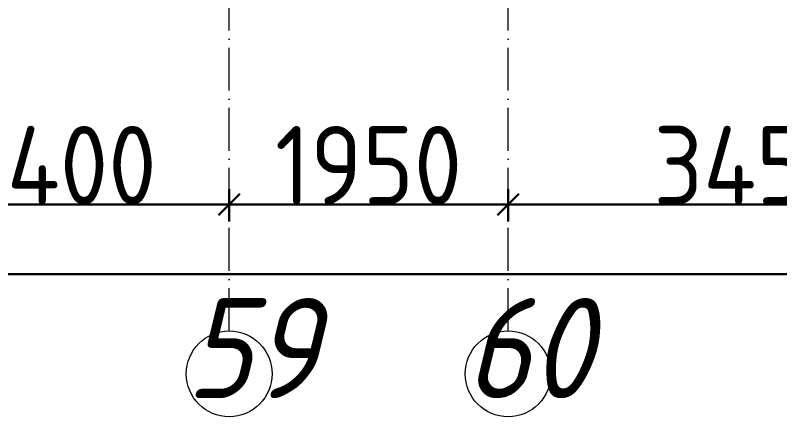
# Model space of a CAD drawing. Header units: millimetres. Extents: x -12989 to 629078, y -109036 to 555275.
# Drawn here: x 365975 to 371320, y -91946 to -89139 of the extents above; entities that cross this region are included whole.
import ezdxf

# ---------------------------------------------------------------- set-up
doc = ezdxf.new("R2010")
doc.units = ezdxf.units.MM
doc.linetypes.add('50_200_ШТРИХ_1Т_ш5_п1_п1_', pattern=[700, 500, -100, 0, -100])
for name, color, linetype, lineweight in [('4 -стяжа', 7, 'Continuous', 30), ('A-____-____-DIMS', 7, 'Continuous', 9), ('S-GRID-____-IDEN', 7, 'Continuous', 9), ('S-GRID-____-OTLN-1', 7, '50_200_ШТРИХ_1Т_ш5_п1_п1_', 9)]:
    doc.layers.add(name, color=color, linetype=linetype, lineweight=lineweight)
doc.layers.get('4 -стяжа').off()
doc.styles.add('ISOCPEUR_I', font='isocpeui.ttf', dxfattribs={"width": 0.9, "height": 2.5})
doc.styles.add('ISOCPEUR_I_9', font='isocpeui.ttf', dxfattribs={"width": 0.9, "height": 250})
doc.styles.add('СПДС', font='isocpeur.ttf', dxfattribs={"width": 0.9})
doc.dimstyles.new('ISO-2_5_0_9К_БОЛЬШОЙ_ОСИ', dxfattribs={"dimscale": 304.8, "dimtxt": 248.995294, "dimasz": 0.492126, "dimexe": 0.393701, "dimexo": 0, "dimgap": 0, "dimtad": 1, "dimdec": 0, "dimzin": 0, "dimdsep": 46, "dimtxsty": 'ISOCPEUR_I_9', "dimblk1": 'OBLIQUE', "dimblk2": 'OBLIQUE', "dimsah": 1, "dimcen": 0.09, "dimdle": 0.393701, "dimazin": 0, "dimtfac": 1, "dimtdec": 4, "dimtix": 1, "dimtmove": 0, "dimatfit": 3, "dimfxl": 1, "dimtvp": 1, "dimtolj": 1, "dimtzin": 0, "dimarcsym": 2})

# ---------------------------------------------------------------- blocks, each defined once
blk = doc.blocks.new('Ось сетки - Круг_Ø6_00__ISO-2_5_0_9K_-25732049-АР1_План отверстий 3 этажа в осях 1-64_А-ГГ')
at = {"layer": 'S-GRID-____-IDEN'}
blk.add_circle((0, 0), 3, dxfattribs=at)
blk = doc.blocks.new('_Oblique')
at = {"color": 0, "linetype": 'ByBlock', "lineweight": -2}
blk.add_line((-0.5, -0.5), (0.5, 0.5), dxfattribs=at)
blk = doc.blocks.new('*D2930')
at = {"layer": 'A-____-____-DIMS', "color": 0, "lineweight": -2, "transparency": 16777216}
for p, q in [((365070.7, -90355.9), (365070.7, -90582)), ((367470.7, -90355.9), (367470.7, -90582)), ((364950.7, -90462), (367590.7, -90462))]:
    blk.add_line(p, q, dxfattribs=at)
at = {"layer": 'Defpoints', "color": 0, "transparency": 16777216}
for p in [(365070.7, -90355.9), (367470.7, -90355.9), (367470.7, -90462)]:
    blk.add_point(p, dxfattribs=at)
at = {"layer": 'A-____-____-DIMS', "color": 0, "lineweight": -2, "transparency": 16777216, "xscale": 150, "yscale": 150, "zscale": 150, "rotation": 180}
blk.add_blockref('_Oblique', (365070.7, -90462), dxfattribs=at)
at = {"layer": 'A-____-____-DIMS', "color": 0, "lineweight": -2, "transparency": 16777216, "xscale": 150, "yscale": 150, "zscale": 150}
blk.add_blockref('_Oblique', (367470.7, -90462), dxfattribs=at)
at = {"layer": 'A-____-____-DIMS', "color": 0, "transparency": 16777216, "insert": (366270.7, -90187.7), "char_height": 548.64, "attachment_point": 5, "style": 'СПДС'}
blk.add_mtext('\\A1;2400', dxfattribs=at)
blk = doc.blocks.new('*D2931')
at = {"layer": 'A-____-____-DIMS', "color": 0, "lineweight": -2, "transparency": 16777216}
for p, q in [((367470.7, -90355.9), (367470.7, -90582)), ((369420.7, -90355.9), (369420.7, -90582)), ((367350.7, -90462), (369540.7, -90462))]:
    blk.add_line(p, q, dxfattribs=at)
at = {"layer": 'Defpoints', "color": 0, "transparency": 16777216}
for p in [(367470.7, -90355.9), (369420.7, -90355.9), (369420.7, -90462)]:
    blk.add_point(p, dxfattribs=at)
at = {"layer": 'A-____-____-DIMS', "color": 0, "lineweight": -2, "transparency": 16777216, "xscale": 150, "yscale": 150, "zscale": 150, "rotation": 180}
blk.add_blockref('_Oblique', (367470.7, -90462), dxfattribs=at)
at = {"layer": 'A-____-____-DIMS', "color": 0, "lineweight": -2, "transparency": 16777216, "xscale": 150, "yscale": 150, "zscale": 150}
blk.add_blockref('_Oblique', (369420.7, -90462), dxfattribs=at)
at = {"layer": 'A-____-____-DIMS', "color": 0, "transparency": 16777216, "insert": (368445.7, -90187.7), "char_height": 548.64, "attachment_point": 5, "style": 'СПДС'}
blk.add_mtext('\\A1;1950', dxfattribs=at)
blk = doc.blocks.new('*D2932')
at = {"layer": 'A-____-____-DIMS', "color": 0, "lineweight": -2, "transparency": 16777216}
for p, q in [((369420.7, -90355.9), (369420.7, -90582)), ((372870.7, -90355.9), (372870.7, -90582)), ((369300.7, -90462), (372990.7, -90462))]:
    blk.add_line(p, q, dxfattribs=at)
at = {"layer": 'Defpoints', "color": 0, "transparency": 16777216}
for p in [(369420.7, -90355.9), (372870.7, -90355.9), (372870.7, -90462)]:
    blk.add_point(p, dxfattribs=at)
at = {"layer": 'A-____-____-DIMS', "color": 0, "lineweight": -2, "transparency": 16777216, "xscale": 150, "yscale": 150, "zscale": 150, "rotation": 180}
blk.add_blockref('_Oblique', (369420.7, -90462), dxfattribs=at)
at = {"layer": 'A-____-____-DIMS', "color": 0, "lineweight": -2, "transparency": 16777216, "xscale": 150, "yscale": 150, "zscale": 150}
blk.add_blockref('_Oblique', (372870.7, -90462), dxfattribs=at)
at = {"layer": 'A-____-____-DIMS', "color": 0, "transparency": 16777216, "insert": (371145.7, -90187.7), "char_height": 548.64, "attachment_point": 5, "style": 'СПДС'}
blk.add_mtext('\\A1;3450', dxfattribs=at)
blk = doc.blocks.new('*D2935')
at = {"layer": 'A-____-____-DIMS', "color": 0, "lineweight": -2, "transparency": 16777216}
for p, q in [((281420.7, -90844.1), (281420.7, -91070.2)), ((384920.7, -90844.1), (384920.7, -91070.2)), ((281300.7, -90950.2), (385040.7, -90950.2))]:
    blk.add_line(p, q, dxfattribs=at)
at = {"layer": 'Defpoints', "color": 0, "transparency": 16777216}
for p in [(281420.7, -90844.1), (384920.7, -90844.1), (384920.7, -90950.2)]:
    blk.add_point(p, dxfattribs=at)
at = {"layer": 'A-____-____-DIMS', "color": 0, "lineweight": -2, "transparency": 16777216, "xscale": 150, "yscale": 150, "zscale": 150, "rotation": 180}
blk.add_blockref('_Oblique', (281420.7, -90950.2), dxfattribs=at)
at = {"layer": 'A-____-____-DIMS', "color": 0, "lineweight": -2, "transparency": 16777216, "xscale": 150, "yscale": 150, "zscale": 150}
blk.add_blockref('_Oblique', (384920.7, -90950.2), dxfattribs=at)
at = {"layer": 'A-____-____-DIMS', "color": 0, "transparency": 16777216, "insert": (333170.7, -90675.9), "char_height": 548.64, "attachment_point": 5, "style": 'СПДС'}
blk.add_mtext('\\A1;103500', dxfattribs=at)
blk = doc.blocks.new('3эт')
at = {"layer": 'S-GRID-____-OTLN-1', "color": 251, "ltscale": 0.6, "true_color": 0x636466}
for p, q in [((367470.7, -91346.1), (367470.7, -80328.4)), ((369420.7, -91346.1), (369420.7, -80328.4))]:
    blk.add_line(p, q, dxfattribs=at)
at = {"layer": 'S-GRID-____-IDEN', "char_height": 700, "width": 404.05, "attachment_point": 1, "style": 'ISOCPEUR_I'}
for s, insert in [('59', (367168.6, -91116.3)), ('60', (369118.6, -91116.3))]:
    blk.add_mtext(s, dxfattribs=dict(at, insert=insert))
at = {"layer": 'A-____-____-DIMS'}
for base, p1, p2, override, picture, middle in [((367470.7, -90462), (365070.7, -90355.9), (367470.7, -90355.9), {"dimtxt": 1.8, "dimpost": '<>', "dimtxsty": 'СПДС', "dimfxl": 2400}, '*D2930', (366270.7, -90187.7)), ((369420.7, -90462), (367470.7, -90355.9), (369420.7, -90355.9), {"dimtxt": 1.8, "dimpost": '<>', "dimtxsty": 'СПДС', "dimfxl": 1950}, '*D2931', (368445.7, -90187.7)), ((372870.7, -90462), (369420.7, -90355.9), (372870.7, -90355.9), {"dimtxt": 1.8, "dimpost": '<>', "dimtxsty": 'СПДС', "dimfxl": 3450}, '*D2932', (371145.7, -90187.7)), ((384920.7, -90950.2), (281420.7, -90844.1), (384920.7, -90844.1), {"dimtxt": 1.8, "dimpost": '<>', "dimtxsty": 'СПДС', "dimfxl": 103500}, '*D2935', (333170.7, -90675.9))]:
    dim = blk.add_linear_dim(base=base, p1=p1, p2=p2, dimstyle='ISO-2_5_0_9К_БОЛЬШОЙ_ОСИ', override=override, dxfattribs=at)
    dim.commit()
    dim.dimension.update_dxf_attribs({"geometry": picture, "text_midpoint": middle})

msp = doc.modelspace()

# ---------------------------------------------------------------- block references
at = {"layer": '4 -стяжа'}
msp.add_blockref('3эт', (0, 0), dxfattribs=at)
at = {"layer": 'S-GRID-____-IDEN', "xscale": 99.99999999999993, "yscale": 99.99999999999993, "zscale": 99.99999999999993}
for p in [(367470.7074, -91646.0625), (369420.7074, -91646.0625)]:
    msp.add_blockref('Ось сетки - Круг_Ø6_00__ISO-2_5_0_9K_-25732049-АР1_План отверстий 3 этажа в осях 1-64_А-ГГ', p, dxfattribs=at)

doc.saveas('drawing.dxf')
